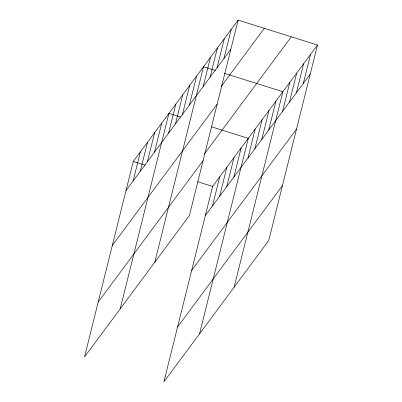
<?xml version="1.0" encoding="UTF-8"?>
<svg xmlns="http://www.w3.org/2000/svg" width="402" height="402" viewBox="0 0 402 402"><rect width="100%" height="100%" fill="white"/><g stroke="black" fill="none" stroke-linecap="round" stroke-linejoin="round"><path stroke-width="0.6" d="M238.125 20.1L133.258 161.463L84.52 356.951L189.387 215.588L238.125 20.1L317.479 45.049L268.742 240.537L163.875 381.9L212.613 186.412L317.479 45.049M133.142 180.92L140.388 151.85M140.273 171.307L147.519 142.238M147.403 161.694L154.654 132.625M154.534 152.082L161.785 123.012M120.173 308.887L168.915 113.399L180.82 117.143M168.589 133.137L175.835 104.068M175.508 123.806L182.754 94.741M182.433 114.48L189.679 85.41M189.352 105.148L196.598 76.078M154.78 262.235L203.523 66.747L215.422 70.491M203.196 86.49L210.442 57.421M210.115 77.159L217.361 48.089M217.035 67.827L224.286 38.758M223.959 58.501L231.205 29.431M212.497 205.869L219.743 176.8M219.628 196.256L226.874 167.187M226.758 186.644L234.009 157.574M233.889 177.031L241.14 147.961M199.528 333.836L248.27 138.348L211.522 126.796M247.944 158.087L255.19 129.017M254.863 148.76L262.109 119.69M261.787 139.429L269.033 110.359M268.707 130.097L275.953 101.028M234.135 287.189L282.877 91.701L224.351 73.3M282.551 111.439L289.797 82.37M289.47 102.108L296.716 73.038M296.39 92.777L303.641 63.712M303.314 83.45L310.56 54.381M126.012 190.533L230.879 49.17M221.331 86.279L264.315 28.336M112.319 245.451L217.186 104.088M204.256 154.147L291.294 36.818M98.214 302.033L203.08 160.669M205.367 215.482L310.233 74.119M191.674 270.4L296.54 129.037M177.568 326.982L282.435 185.618M133.258 161.463L145.162 165.207M197.734 181.734L212.613 186.412"/></g></svg>
